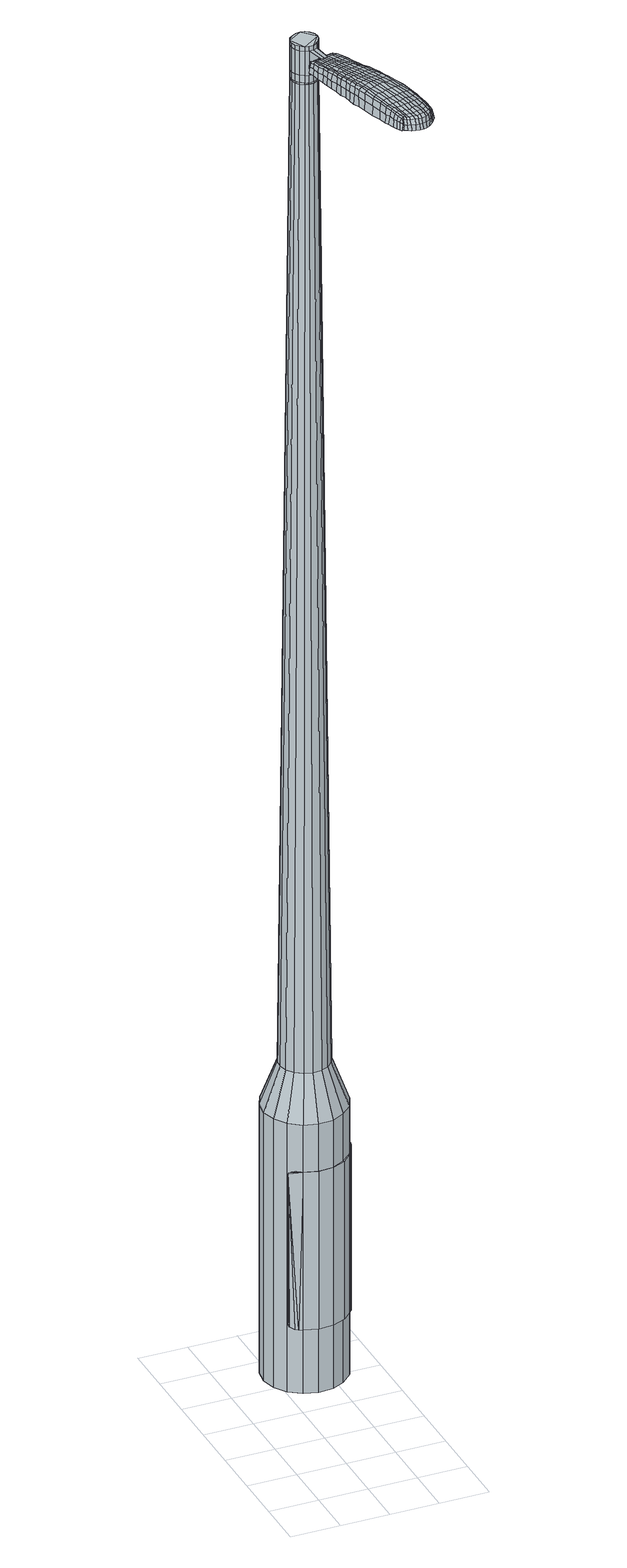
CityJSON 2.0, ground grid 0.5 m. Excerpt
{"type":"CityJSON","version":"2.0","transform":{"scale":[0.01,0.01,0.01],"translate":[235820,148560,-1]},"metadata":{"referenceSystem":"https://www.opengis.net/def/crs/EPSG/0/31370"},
"CityObjects":{
"object1":{"type":"GenericCityObject","attributes":{"cluster":6,"mean_distance_to_centroid":0.295,"new_centroid_x":235820.8,"new_centroid_y":148562.21,"mean_distance_to_camera":8.89,"H1":30.77,"H2":26.36,"Z_final":111.15,"cluster2":-1,"proj_x":235816.32,"proj_y":148563.37,"id_line":62647,"bearing_l":14.58,"distance":4.63,"orientation":"right","G_obj":284.58},"geometry":[{"type":"MultiSurface","lod":"2","boundaries":[[[0,1,2,3]],[[1,4,5,2]],[[4,6,7,5]],[[6,8,9,7]],[[8,10,11,9]],[[10,12,13,11]],[[12,14,15,13]],[[14,16,17,15]],[[16,18,19,17]],[[18,20,21,19]],[[20,22,23,21]],[[22,24,25,23]],[[24,26,27,25]],[[26,28,29,27]],[[28,30,31,29]],[[30,32,33,31]],[[32,34,35,33]],[[34,0,3,35]],[[36,37,38,39]],[[38,40,41,42]],[[41,43,42]],[[42,44,45,46]],[[45,47,46]],[[46,48,49,50]],[[49,51,50]],[[42,46,50,38]],[[50,52,39,38]],[[53,36,39]],[[2,5,7,35]],[[7,9,11,15]],[[11,13,15]],[[15,17,19,23]],[[19,21,23]],[[23,25,27,31]],[[27,29,31]],[[15,23,31,7]],[[31,33,35,7]],[[3,2,35]],[[1,0,54,55]],[[0,34,56,54]],[[34,32,57,56]],[[32,30,58,57]],[[30,28,59,58]],[[28,26,60,59]],[[26,24,61,60]],[[24,22,62,61]],[[22,20,63,62]],[[20,18,64,63]],[[18,16,65,64]],[[16,14,66,65]],[[14,12,67,66]],[[12,10,68,67]],[[10,8,69,68]],[[8,6,70,69]],[[6,4,71,70]],[[4,1,55,71]],[[55,54,72,73]],[[54,56,74,72]],[[56,57,75,74]],[[57,58,76,75]],[[58,59,77,76]],[[59,60,78,77]],[[60,61,79,78]],[[61,62,80,79]],[[62,63,81,80]],[[63,64,82,81]],[[64,65,83,82]],[[65,66,84,83]],[[66,67,85,84]],[[67,68,86,85]],[[68,69,87,86]],[[69,70,88,87]],[[70,71,89,88]],[[71,55,73,89]],[[90,91,92,93]],[[94,95,91,90]],[[75,96,95,94]],[[76,97,96,75]],[[98,99,97,76]],[[100,101,99,98]],[[102,103,101,100]],[[104,105,103,102]],[[106,107,105,104]],[[82,108,107,106]],[[83,109,108,82]],[[110,111,109,83]],[[112,113,111,110]],[[86,114,113,112]],[[115,116,114,86]],[[88,117,116,115]],[[118,119,117,88]],[[93,92,119,118]],[[120,121,122,123]],[[124,120,123,125]],[[126,124,125,127]],[[128,126,127,129]],[[130,128,129,131]],[[132,130,131,133]],[[134,132,133,135]],[[136,134,135,137]],[[138,136,137,139]],[[140,138,139,141]],[[142,140,141,143]],[[144,142,143,145]],[[146,144,145,147]],[[148,146,147,149]],[[150,148,149,151]],[[152,150,151,153]],[[73,72,90,93]],[[72,74,94,90]],[[74,75,94]],[[77,98,76]],[[77,78,100,98]],[[78,79,102,100]],[[79,80,104,102]],[[80,81,106,104]],[[81,82,106]],[[84,110,83]],[[84,85,112,110]],[[85,86,112]],[[87,115,86]],[[87,88,115]],[[89,118,88]],[[89,73,93,118]],[[154,155,92,91]],[[155,156,119,92]],[[156,117,119]],[[157,116,117]],[[157,114,116]],[[158,113,114]],[[158,159,111,113]],[[159,109,111]],[[160,107,108]],[[160,161,105,107]],[[161,162,103,105]],[[162,163,101,103]],[[163,164,99,101]],[[164,97,99]],[[165,95,96]],[[165,154,91,95]],[[39,52,152,166]],[[155,154,167,153]],[[53,39,166,121]],[[154,165,122,167]],[[36,53,121,120]],[[165,96,123,122]],[[37,36,120,124]],[[96,97,125,123]],[[38,37,124,126]],[[97,164,127,125]],[[40,38,126,128]],[[164,163,129,127]],[[41,40,128,130]],[[163,162,131,129]],[[43,41,130,132]],[[162,161,133,131]],[[42,43,132,134]],[[161,160,135,133]],[[44,42,134,136]],[[160,108,137,135]],[[45,44,136,138]],[[108,109,139,137]],[[47,45,138,140]],[[109,159,141,139]],[[46,47,140,142]],[[159,158,143,141]],[[48,46,142,144]],[[158,114,145,143]],[[49,48,144,146]],[[114,157,147,145]],[[51,49,146,148]],[[157,117,149,147]],[[50,51,148,150]],[[117,156,151,149]],[[52,50,150,152]],[[156,155,153,151]],[[152,153,168,169]],[[153,167,170,168]],[[167,122,171,170]],[[122,121,172,171]],[[121,166,173,172]],[[166,152,169,173]],[[174,175,176,177]],[[178,174,177,179]],[[174,178,180,181]],[[175,174,181,182]],[[183,184,185,186]],[[187,183,186,188]],[[183,187,189,190]],[[184,183,190,191]],[[192,193,194,195]],[[196,192,195,197]],[[192,196,198,199]],[[193,192,199,200]],[[201,202,203,204]],[[205,201,204,206]],[[201,205,207,208]],[[202,201,208,209]],[[210,211,212,213]],[[214,210,213,215]],[[210,214,216,217]],[[211,210,217,218]],[[219,220,221,222]],[[223,219,222,224]],[[219,223,225,226]],[[220,219,226,227]],[[228,229,230,231]],[[220,228,231,221]],[[228,220,227,232]],[[229,228,232,233]],[[234,235,236,237]],[[229,234,237,230]],[[234,229,233,238]],[[235,234,238,239]],[[240,178,179,241]],[[235,240,241,236]],[[240,235,239,242]],[[178,240,242,180]],[[243,244,245,246]],[[247,243,246,248]],[[243,247,249,250]],[[244,243,250,251]],[[252,253,254,255]],[[244,252,255,245]],[[252,244,251,256]],[[253,252,256,257]],[[258,259,260,261]],[[253,258,261,254]],[[258,253,257,262]],[[259,258,262,263]],[[264,265,266,267]],[[259,264,267,260]],[[264,259,263,268]],[[265,264,268,269]],[[270,175,182,271]],[[265,270,271,266]],[[270,265,269,272]],[[175,270,272,176]],[[273,274,275,276]],[[277,273,276,278]],[[273,277,279,280]],[[274,273,280,281]],[[282,283,284,285]],[[274,282,285,275]],[[282,274,281,286]],[[283,282,286,287]],[[288,289,290,291]],[[283,288,291,284]],[[288,283,287,292]],[[289,288,292,293]],[[294,187,188,295]],[[289,294,295,290]],[[294,289,293,296]],[[187,294,296,189]],[[297,298,299,300]],[[301,297,300,302]],[[297,301,303,304]],[[298,297,304,305]],[[306,307,308,309]],[[298,306,309,299]],[[306,298,305,310]],[[307,306,310,311]],[[312,313,314,315]],[[307,312,315,308]],[[312,307,311,316]],[[313,312,316,317]],[[318,319,320,321]],[[313,318,321,314]],[[318,313,317,322]],[[319,318,322,323]],[[324,184,191,325]],[[319,324,325,320]],[[324,319,323,326]],[[184,324,326,185]],[[327,213,212,328]],[[329,327,328,330]],[[327,329,331,332]],[[213,327,332,215]],[[333,329,330,334]],[[335,333,334,336]],[[333,335,337,338]],[[329,333,338,331]],[[339,335,336,340]],[[341,339,340,342]],[[339,341,343,344]],[[335,339,344,337]],[[345,341,342,346]],[[347,345,346,348]],[[345,347,349,350]],[[341,345,350,343]],[[351,347,348,352]],[[202,351,352,203]],[[351,202,209,353]],[[347,351,353,349]],[[354,355,200,199]],[[356,354,199,198]],[[354,356,357,358]],[[355,354,358,359]],[[360,361,359,358]],[[362,360,358,357]],[[360,362,363,364]],[[361,360,364,365]],[[366,367,365,364]],[[368,366,364,363]],[[366,368,369,370]],[[367,366,370,371]],[[372,373,371,370]],[[374,372,370,369]],[[372,374,207,205]],[[373,372,205,206]],[[375,376,377,378]],[[277,375,378,279]],[[375,277,278,379]],[[376,375,379,380]],[[381,196,197,382]],[[376,381,382,377]],[[381,376,380,383]],[[196,381,383,198]],[[384,385,386,387]],[[223,384,387,225]],[[384,223,224,388]],[[385,384,388,389]],[[390,391,392,393]],[[385,390,393,386]],[[390,385,389,394]],[[391,390,394,395]],[[396,193,200,397]],[[391,396,397,392]],[[396,391,395,398]],[[193,396,398,194]],[[399,400,401,402]],[[181,399,402,182]],[[399,181,180,403]],[[400,399,403,404]],[[405,406,407,408]],[[400,405,408,401]],[[405,400,404,409]],[[406,405,409,410]],[[411,204,203,412]],[[406,411,412,407]],[[411,406,410,413]],[[204,411,413,206]],[[414,415,416,417]],[[186,414,417,188]],[[414,186,185,418]],[[415,414,418,419]],[[420,208,207,421]],[[415,420,421,416]],[[420,415,419,422]],[[208,420,422,209]],[[423,424,425,426]],[[301,423,426,303]],[[423,301,302,427]],[[424,423,427,428]],[[429,214,215,430]],[[424,429,430,425]],[[429,424,428,431]],[[214,429,431,216]],[[432,433,434,435]],[[247,432,435,249]],[[432,247,248,436]],[[433,432,436,437]],[[438,439,440,441]],[[433,438,441,434]],[[438,433,437,442]],[[439,438,442,443]],[[444,211,218,445]],[[439,444,445,440]],[[444,439,443,446]],[[211,444,446,212]],[[447,448,437,436]],[[246,447,436,248]],[[447,246,245,449]],[[448,447,449,450]],[[451,452,443,442]],[[448,451,442,437]],[[451,448,450,453]],[[452,451,453,454]],[[455,328,212,446]],[[452,455,446,443]],[[455,452,454,456]],[[328,455,456,330]],[[457,458,459,460]],[[304,457,460,305]],[[457,304,303,426]],[[458,457,426,425]],[[461,332,331,462]],[[458,461,462,459]],[[461,458,425,430]],[[332,461,430,215]],[[463,464,450,449]],[[255,463,449,245]],[[463,255,254,465]],[[464,463,465,466]],[[467,468,454,453]],[[464,467,453,450]],[[467,464,466,469]],[[468,467,469,470]],[[471,334,330,456]],[[468,471,456,454]],[[471,468,470,472]],[[334,471,472,336]],[[473,474,475,476]],[[310,473,476,311]],[[473,310,305,460]],[[474,473,460,459]],[[477,338,337,478]],[[474,477,478,475]],[[477,474,459,462]],[[338,477,462,331]],[[479,480,466,465]],[[261,479,465,254]],[[479,261,260,481]],[[480,479,481,482]],[[483,484,470,469]],[[480,483,469,466]],[[483,480,482,485]],[[484,483,485,486]],[[487,340,336,472]],[[484,487,472,470]],[[487,484,486,488]],[[340,487,488,342]],[[489,490,491,492]],[[316,489,492,317]],[[489,316,311,476]],[[490,489,476,475]],[[493,344,343,494]],[[490,493,494,491]],[[493,490,475,478]],[[344,493,478,337]],[[495,496,482,481]],[[267,495,481,260]],[[495,267,266,497]],[[496,495,497,498]],[[499,500,486,485]],[[496,499,485,482]],[[499,496,498,501]],[[500,499,501,502]],[[503,346,342,488]],[[500,503,488,486]],[[503,500,502,504]],[[346,503,504,348]],[[505,506,507,508]],[[322,505,508,323]],[[505,322,317,492]],[[506,505,492,491]],[[509,350,349,510]],[[506,509,510,507]],[[509,506,491,494]],[[350,509,494,343]],[[511,512,498,497]],[[271,511,497,266]],[[511,271,182,402]],[[512,511,402,401]],[[513,514,502,501]],[[512,513,501,498]],[[513,512,401,408]],[[514,513,408,407]],[[515,352,348,504]],[[514,515,504,502]],[[515,514,407,412]],[[352,515,412,203]],[[516,517,419,418]],[[326,516,418,185]],[[516,326,323,508]],[[517,516,508,507]],[[518,353,209,422]],[[517,518,422,419]],[[518,517,507,510]],[[353,518,510,349]],[[519,520,380,379]],[[276,519,379,278]],[[519,276,275,521]],[[520,519,521,522]],[[523,356,198,383]],[[520,523,383,380]],[[523,520,522,524]],[[356,523,524,357]],[[525,526,527,528]],[[226,525,528,227]],[[525,226,225,387]],[[526,525,387,386]],[[529,530,531,532]],[[526,529,532,527]],[[529,526,386,393]],[[530,529,393,392]],[[533,355,359,534]],[[530,533,534,531]],[[533,530,392,397]],[[355,533,397,200]],[[535,536,522,521]],[[285,535,521,275]],[[535,285,284,537]],[[536,535,537,538]],[[539,362,357,524]],[[536,539,524,522]],[[539,536,538,540]],[[362,539,540,363]],[[541,542,543,544]],[[232,541,544,233]],[[541,232,227,528]],[[542,541,528,527]],[[545,546,547,548]],[[542,545,548,543]],[[545,542,527,532]],[[546,545,532,531]],[[549,361,365,550]],[[546,549,550,547]],[[549,546,531,534]],[[361,549,534,359]],[[551,552,538,537]],[[291,551,537,284]],[[551,291,290,553]],[[552,551,553,554]],[[555,368,363,540]],[[552,555,540,538]],[[555,552,554,556]],[[368,555,556,369]],[[557,558,559,560]],[[238,557,560,239]],[[557,238,233,544]],[[558,557,544,543]],[[561,562,563,564]],[[558,561,564,559]],[[561,558,543,548]],[[562,561,548,547]],[[565,367,371,566]],[[562,565,566,563]],[[565,562,547,550]],[[367,565,550,365]],[[567,568,554,553]],[[295,567,553,290]],[[567,295,188,417]],[[568,567,417,416]],[[569,374,369,556]],[[568,569,556,554]],[[569,568,416,421]],[[374,569,421,207]],[[570,571,404,403]],[[242,570,403,180]],[[570,242,239,560]],[[571,570,560,559]],[[572,573,410,409]],[[571,572,409,404]],[[572,571,559,564]],[[573,572,564,563]],[[574,373,206,413]],[[573,574,413,410]],[[574,573,563,566]],[[373,574,566,371]],[[575,576,577,578]],[[578,577,579,580]],[[581,579,577,582]],[[582,577,576,583]],[[584,585,586,587]],[[587,586,588,589]],[[590,588,586,591]],[[591,586,585,592]],[[593,594,595,596]],[[596,595,597,598]],[[599,597,595,600]],[[600,595,594,601]],[[602,603,604,605]],[[605,604,606,607]],[[608,606,604,609]],[[609,604,603,610]],[[611,612,613,614]],[[614,613,615,616]],[[617,615,613,618]],[[618,613,612,619]],[[620,621,622,623]],[[623,622,624,625]],[[626,624,622,627]],[[627,622,621,628]],[[629,630,631,632]],[[632,631,621,620]],[[628,621,631,633]],[[633,631,630,634]],[[635,636,637,638]],[[638,637,630,629]],[[634,630,637,639]],[[639,637,636,640]],[[580,579,641,642]],[[642,641,636,635]],[[640,636,641,643]],[[643,641,579,581]],[[644,645,646,647]],[[647,646,648,649]],[[650,648,646,651]],[[651,646,645,652]],[[653,654,655,656]],[[656,655,645,644]],[[652,645,655,657]],[[657,655,654,658]],[[659,660,661,662]],[[662,661,654,653]],[[658,654,661,663]],[[663,661,660,664]],[[665,666,667,668]],[[668,667,660,659]],[[664,660,667,669]],[[669,667,666,670]],[[583,576,671,672]],[[672,671,666,665]],[[670,666,671,673]],[[673,671,576,575]],[[674,675,676,677]],[[677,676,678,679]],[[680,678,676,681]],[[681,676,675,682]],[[683,684,685,686]],[[686,685,675,674]],[[682,675,685,687]],[[687,685,684,688]],[[689,690,691,692]],[[692,691,684,683]],[[688,684,691,693]],[[693,691,690,694]],[[589,588,695,696]],[[696,695,690,689]],[[694,690,695,697]],[[697,695,588,590]],[[698,699,700,701]],[[701,700,702,703]],[[704,702,700,705]],[[705,700,699,706]],[[707,708,709,710]],[[710,709,699,698]],[[706,699,709,711]],[[711,709,708,712]],[[713,714,715,716]],[[716,715,708,707]],[[712,708,715,717]],[[717,715,714,718]],[[719,720,721,722]],[[722,721,714,713]],[[718,714,721,723]],[[723,721,720,724]],[[592,585,725,726]],[[726,725,720,719]],[[724,720,725,727]],[[727,725,585,584]],[[611,614,728,729]],[[729,728,730,731]],[[732,730,728,172]],[[172,728,614,616]],[[731,730,733,734]],[[734,733,735,736]],[[737,735,733,738]],[[738,733,730,732]],[[736,735,739,740]],[[740,739,741,742]],[[743,741,739,744]],[[744,739,735,737]],[[742,741,745,746]],[[746,745,747,748]],[[749,747,745,750]],[[750,745,741,743]],[[748,747,751,752]],[[752,751,603,602]],[[610,603,751,753]],[[753,751,747,749]],[[601,754,755,600]],[[600,755,756,599]],[[757,756,755,758]],[[758,755,754,759]],[[759,760,761,758]],[[758,761,762,757]],[[763,762,761,764]],[[764,761,760,765]],[[765,766,767,764]],[[764,767,768,763]],[[769,768,767,770]],[[770,767,766,771]],[[771,772,773,770]],[[770,773,774,769]],[[608,774,773,606]],[[606,773,772,607]],[[775,776,777,778]],[[778,777,678,680]],[[679,678,777,779]],[[779,777,776,780]],[[598,597,781,782]],[[782,781,776,775]],[[780,776,781,783]],[[783,781,597,599]],[[784,785,786,787]],[[787,786,624,626]],[[625,624,786,788]],[[788,786,785,789]],[[790,791,792,793]],[[793,792,785,784]],[[789,785,792,794]],[[794,792,791,795]],[[601,594,796,797]],[[797,796,791,790]],[[795,791,796,798]],[[798,796,594,593]],[[799,800,801,802]],[[802,801,582,583]],[[581,582,801,803]],[[803,801,800,804]],[[805,806,807,808]],[[808,807,800,799]],[[804,800,807,809]],[[809,807,806,810]],[[602,605,811,812]],[[812,811,806,805]],[[810,806,811,813]],[[813,811,605,607]],[[814,815,816,817]],[[817,816,587,589]],[[584,587,816,818]],[[818,816,815,819]],[[608,609,820,821]],[[821,820,815,814]],[[819,815,820,822]],[[822,820,609,610]],[[823,824,702,825]],[[825,702,704]],[[703,702,826]],[[826,702,824,827]],[[616,615,828,829]],[[829,828,824,823]],[[827,824,828,830]],[[830,828,615,617]],[[831,832,833,834]],[[834,833,648,650]],[[649,648,833,835]],[[833,832,835]],[[836,837,838,839]],[[839,838,832,831]],[[835,832,838,840]],[[840,838,837,841]],[[619,612,842,843]],[[843,842,837,836]],[[841,837,842,844]],[[844,842,612,611]],[[845,846,835]],[[835,846,647,649]],[[644,647,846,847]],[[847,846,845,848]],[[841,849,850,840]],[[840,850,845,835]],[[848,845,850,851]],[[851,850,849,852]],[[611,729,169,844]],[[844,169,849,841]],[[852,849,169,853]],[[853,169,729,731]],[[854,855,856,857]],[[857,856,705,706]],[[704,705,856,825]],[[825,856,855,823]],[[732,172,858,859]],[[859,858,855,854]],[[823,855,858,829]],[[829,858,172,616]],[[848,860,861,847]],[[847,861,656,644]],[[653,656,861,862]],[[862,861,860,863]],[[852,864,865,851]],[[851,865,860,848]],[[863,860,865,866]],[[866,865,864,867]],[[731,734,868,853]],[[853,868,864,852]],[[867,864,868,869]],[[869,868,734,736]],[[870,871,872,873]],[[873,872,711,712]],[[706,711,872,857]],[[857,872,871,854]],[[737,738,874,875]],[[875,874,871,870]],[[854,871,874,859]],[[859,874,738,732]],[[863,876,877,862]],[[862,877,662,653]],[[659,662,877,878]],[[878,877,876,879]],[[867,880,881,866]],[[866,881,876,863]],[[879,876,881,882]],[[882,881,880,883]],[[736,740,884,869]],[[869,884,880,867]],[[883,880,884,885]],[[885,884,740,742]],[[886,887,888,889]],[[889,888,717,718]],[[712,717,888,873]],[[873,888,887,870]],[[743,744,890,891]],[[891,890,887,886]],[[870,887,890,875]],[[875,890,744,737]],[[879,892,893,878]],[[878,893,668,659]],[[665,668,893,894]],[[894,893,892,895]],[[883,896,897,882]],[[882,897,892,879]],[[895,892,897,898]],[[898,897,896,899]],[[742,746,900,885]],[[885,900,896,883]],[[899,896,900,901]],[[901,900,746,748]],[[902,903,904,905]],[[905,904,723,724]],[[718,723,904,889]],[[889,904,903,886]],[[749,750,906,907]],[[907,906,903,902]],[[886,903,906,891]],[[891,906,750,743]],[[895,908,909,894]],[[894,909,672,665]],[[583,672,909,802]],[[802,909,908,799]],[[899,910,911,898]],[[898,911,908,895]],[[799,908,911,808]],[[808,911,910,805]],[[748,752,912,901]],[[901,912,910,899]],[[805,910,912,812]],[[812,912,752,602]],[[819,913,914,818]],[[818,914,727,584]],[[724,727,914,905]],[[905,914,913,902]],[[610,753,915,822]],[[822,915,913,819]],[[902,913,915,907]],[[907,915,753,749]],[[780,916,917,779]],[[779,917,677,679]],[[674,677,917,918]],[[918,917,916,919]],[[599,756,920,783]],[[783,920,916,780]],[[919,916,920,921]],[[921,920,756,757]],[[922,923,924,925]],[[925,924,627,628]],[[626,627,924,787]],[[787,924,923,784]],[[926,927,928,929]],[[929,928,923,922]],[[784,923,928,793]],[[793,928,927,790]],[[759,754,930,931]],[[931,930,927,926]],[[790,927,930,797]],[[797,930,754,601]],[[919,932,933,918]],[[918,933,686,674]],[[683,686,933,934]],[[934,933,932,935]],[[757,762,936,921]],[[921,936,932,919]],[[935,932,936,937]],[[937,936,762,763]],[[938,939,940,941]],[[941,940,633,634]],[[628,633,940,925]],[[925,940,939,922]],[[942,943,944,945]],[[945,944,939,938]],[[922,939,944,929]],[[929,944,943,926]],[[765,760,946,947]],[[947,946,943,942]],[[926,943,946,931]],[[931,946,760,759]],[[935,948,949,934]],[[934,949,692,683]],[[689,692,949,950]],[[950,949,948,951]],[[763,768,952,937]],[[937,952,948,935]],[[951,948,952,953]],[[953,952,768,769]],[[954,955,956,957]],[[957,956,639,640]],[[634,639,956,941]],[[941,956,955,938]],[[958,959,960,961]],[[961,960,955,954]],[[938,955,960,945]],[[945,960,959,942]],[[771,766,962,963]],[[963,962,959,958]],[[942,959,962,947]],[[947,962,766,765]],[[951,964,965,950]],[[950,965,696,689]],[[589,696,965,817]],[[817,965,964,814]],[[769,774,966,953]],[[953,966,964,951]],[[814,964,966,821]],[[821,966,774,608]],[[804,967,968,803]],[[803,968,643,581]],[[640,643,968,957]],[[957,968,967,954]],[[810,969,970,809]],[[809,970,967,804]],[[954,967,970,961]],[[961,970,969,958]],[[607,772,971,813]],[[813,971,969,810]],[[958,969,971,963]],[[963,971,772,771]],[[575,578,177,176]],[[578,580,179,177]],[[590,591,190,189]],[[591,592,191,190]],[[593,596,195,194]],[[596,598,197,195]],[[617,618,217,216]],[[618,619,218,217]],[[620,623,222,221]],[[623,625,224,222]],[[629,632,231,230]],[[632,620,221,231]],[[635,638,237,236]],[[638,629,230,237]],[[580,642,241,179]],[[642,635,236,241]],[[650,651,250,249]],[[651,652,251,250]],[[652,657,256,251]],[[657,658,257,256]],[[658,663,262,257]],[[663,664,263,262]],[[664,669,268,263]],[[669,670,269,268]],[[670,673,272,269]],[[673,575,176,272]],[[680,681,280,279]],[[681,682,281,280]],[[682,687,286,281]],[[687,688,287,286]],[[688,693,292,287]],[[693,694,293,292]],[[694,697,296,293]],[[697,590,189,296]],[[698,701,300,299]],[[701,703,302,300]],[[707,710,309,308]],[[710,698,299,309]],[[713,716,315,314]],[[716,707,308,315]],[[719,722,321,320]],[[722,713,314,321]],[[592,726,325,191]],[[726,719,320,325]],[[775,778,378,377]],[[778,680,279,378]],[[598,782,382,197]],[[782,775,377,382]],[[625,788,388,224]],[[788,789,389,388]],[[789,794,394,389]],[[794,795,395,394]],[[795,798,398,395]],[[798,593,194,398]],[[703,826,427,302]],[[826,827,428,427]],[[827,830,431,428]],[[830,617,216,431]],[[831,834,435,434]],[[834,650,249,435]],[[836,839,441,440]],[[839,831,434,441]],[[619,843,445,218]],[[843,836,440,445]],[[972,973,974,975]],[[976,977,975,974]],[[978,979,980,981]],[[982,983,984,985]],[[973,986,987,974]],[[988,976,974,987]],[[989,978,981,990]],[[991,992,983,982]],[[986,993,994,987]],[[994,995,988,987]],[[996,989,990,997]],[[998,992,991,999]],[[993,1000,1001,994]],[[1001,1002,995,994]],[[1003,996,997,1004]],[[1005,998,999,1006]],[[1007,1008,1009,1010]],[[1011,1012,1008,1007]],[[1011,1013,1014,1012]],[[1013,1015,1016,1014]],[[1017,1018,1019,1020]],[[1021,1022,1018,1017]],[[1023,1024,1022,1021]],[[1025,1026,1024,1023]],[[1020,1009,1008,1017]],[[1017,1008,1012,1021]],[[1012,1014,1023,1021]],[[1014,1016,1025,1023]],[[981,980,977,976]],[[990,981,976,988]],[[995,997,990,988]],[[1002,1004,997,995]],[[982,985,979,978]],[[991,982,978,989]],[[999,991,989,996]],[[1006,999,996,1003]],[[983,1007,1010,984]],[[992,1011,1007,983]],[[1013,1011,992,998]],[[1015,1013,998,1005]],[[1027,1028,1029,1030]],[[1029,1031,1032,1033]],[[1029,1033,1034,1035]],[[1029,1035,1030]],[[1036,1027,1030,1037]],[[1038,1037,1030,1039]],[[1040,1039,1030]],[[1041,1029,1028,1042]],[[1043,1041,1042,1044]],[[1045,1043,1044,1046]],[[1047,1045,1046,1048]],[[1049,1047,1048,1050]],[[1050,1051,1052,1053]],[[1050,1053,1054,1055]],[[1050,1055,1056,1057]],[[1056,1058,1059,1060]],[[1056,1060,1061,1062]],[[1056,1062,1057]],[[1050,1057,1049]],[[1063,1064,1028,1027]],[[1065,1066,1031,1029]],[[1067,1068,1040,1030]],[[1064,1069,1042,1028]],[[1070,1065,1029,1041]],[[1069,1071,1044,1042]],[[1072,1070,1041,1043]],[[1071,1073,1046,1044]],[[1074,1072,1043,1045]],[[1073,1075,1048,1046]],[[1076,1074,1045,1047]],[[1075,1077,1050,1048]],[[1078,1076,1047,1049]],[[1077,1079,1051,1050]],[[1080,1081,1058,1056]],[[1082,1078,1049,1057]],[[1052,1051,1079,1083]],[[1053,1052,1083,1084]],[[1054,1053,1084,1085]],[[1055,1054,1085,1086]],[[1056,1055,1086,1080]],[[1087,1063,1027,1036]],[[1088,1087,1036,1037]],[[1089,1088,1037,1038]],[[1090,1089,1038,1039]],[[1068,1090,1039,1040]],[[1032,1031,1066,1091]],[[1059,1058,1081,1092]],[[1033,1032,1091,1093]],[[1034,1033,1093,1094]],[[1035,1034,1094,1095]],[[1030,1035,1095,1067]],[[1060,1059,1092,1096]],[[1061,1060,1096,1097]],[[1062,1061,1097,1098]],[[1057,1062,1098,1082]]]}]}
},
"vertices":[
[93,178,384],[78,177,384],[78,177,96],[93,178,96],[64,181,384],[64,181,96],[52,190,384],[52,190,96],[44,202,384],[44,202,96],[40,216,384],[40,216,96],[42,231,384],[42,231,96],[48,244,384],[48,244,96],[58,254,384],[58,254,96],[72,260,384],[72,260,96],[86,262,384],[86,262,96],[100,258,384],[100,258,96],[112,249,384],[112,249,96],[121,237,384],[121,237,96],[124,223,384],[124,223,96],[123,208,384],[123,208,96],[117,195,384],[117,195,96],[106,185,384],[106,185,96],[93,212,1524],[95,216,1524],[96,220,1524],[86,206,1524],[95,225,1524],[92,229,1524],[84,233,1524],[88,232,1524],[79,232,1524],[75,230,1524],[69,223,1524],[71,227,1524],[69,218,1524],[70,214,1524],[77,207,1524],[73,210,1524],[81,206,1524],[90,208,1524],[89,195,429],[80,194,429],[97,199,429],[103,205,429],[107,213,429],[107,221,429],[105,230,429],[100,237,429],[93,242,429],[85,244,429],[76,244,429],[68,240,429],[62,234,429],[58,226,429],[57,217,429],[59,209,429],[64,202,429],[72,197,429],[86,206,1483],[81,206,1483],[90,208,1483],[93,212,1483],[95,216,1483],[96,220,1483],[95,225,1483],[92,229,1483],[88,232,1483],[84,233,1483],[79,232,1483],[75,230,1483],[71,227,1483],[69,223,1483],[69,218,1483],[70,214,1483],[73,210,1483],[77,207,1483],[86,207,1483],[86,207,1485],[81,207,1485],[81,207,1483],[90,209,1483],[90,209,1485],[93,212,1485],[95,216,1485],[95,220,1483],[95,220,1485],[94,225,1483],[94,225,1485],[91,228,1483],[91,228,1485],[88,231,1483],[88,231,1485],[84,232,1483],[84,232,1485],[79,232,1485],[75,230,1485],[72,227,1483],[72,227,1485],[70,223,1483],[70,223,1485],[69,218,1485],[71,214,1483],[71,214,1485],[73,210,1485],[77,208,1483],[77,208,1485],[93,212,1519],[90,208,1519],[90,208,1493],[93,212,1493],[95,216,1519],[95,216,1493],[96,220,1519],[96,220,1493],[95,225,1519],[95,225,1493],[92,229,1519],[92,229,1493],[88,232,1519],[88,232,1493],[84,233,1519],[84,233,1493],[79,232,1519],[79,232,1493],[75,230,1519],[75,230,1493],[71,227,1519],[71,227,1493],[69,223,1519],[69,223,1493],[69,218,1519],[69,218,1493],[70,214,1519],[70,214,1493],[73,210,1519],[73,210,1493],[77,207,1519],[77,207,1493],[81,206,1519],[81,206,1493],[86,206,1485],[81,206,1485],[77,207,1485],[70,214,1485],[69,223,1485],[71,227,1485],[84,233,1485],[88,232,1485],[92,229,1485],[95,225,1485],[96,220,1485],[90,208,1485],[86,206,1519],[86,206,1493],[87,187,1513],[87,187,1518],[90,188,1513],[94,189,1513],[94,189,1518],[90,188,1518],[90,112,1519],[89,119,1518],[87,117,1509],[89,110,1510],[92,103,1519],[91,102,1510],[93,105,1526],[91,113,1525],[90,120,1525],[127,121,1519],[125,128,1518],[124,128,1525],[126,122,1525],[130,113,1519],[128,113,1526],[132,112,1510],[129,120,1510],[127,127,1509],[129,46,1519],[125,45,1519],[126,44,1513],[129,45,1513],[133,48,1519],[133,47,1513],[132,49,1524],[129,47,1524],[125,46,1524],[110,117,1530],[108,125,1529],[105,124,1529],[107,117,1530],[113,109,1531],[109,108,1531],[116,110,1530],[114,118,1530],[112,125,1529],[90,195,1512],[87,195,1512],[88,194,1517],[90,194,1517],[93,196,1512],[93,195,1517],[93,195,1506],[90,195,1506],[87,194,1506],[106,55,1519],[105,58,1519],[104,56,1512],[105,53,1512],[108,53,1518],[107,51,1512],[108,53,1522],[108,55,1523],[106,58,1524],[103,62,1519],[102,68,1519],[100,66,1512],[102,61,1512],[105,63,1524],[103,68,1525],[100,73,1519],[98,81,1519],[97,79,1511],[99,72,1511],[101,74,1526],[99,82,1526],[95,92,1519],[94,90,1510],[96,93,1526],[76,184,1513],[77,177,1513],[78,178,1518],[77,185,1517],[75,190,1512],[76,189,1516],[74,189,1506],[75,183,1507],[76,175,1507],[79,169,1514],[80,162,1515],[81,163,1520],[80,170,1519],[78,168,1507],[79,161,1507],[81,155,1515],[83,147,1516],[84,148,1522],[83,156,1521],[80,153,1508],[82,146,1508],[84,140,1517],[86,133,1517],[87,134,1524],[85,141,1523],[83,138,1508],[85,131,1509],[87,126,1518],[88,127,1524],[86,124,1509],[141,63,1519],[141,66,1519],[139,66,1524],[140,63,1523],[141,60,1518],[140,61,1522],[143,60,1512],[143,62,1512],[142,66,1512],[140,71,1519],[139,77,1519],[138,77,1525],[139,71,1524],[142,70,1512],[141,76,1512],[138,83,1519],[136,90,1519],[134,91,1526],[136,83,1526],[139,82,1511],[138,89,1511],[133,101,1519],[131,102,1526],[135,101,1510],[105,192,1513],[107,184,1513],[109,184,1507],[106,191,1507],[103,197,1512],[104,196,1506],[102,196,1516],[104,192,1517],[106,185,1518],[110,177,1514],[112,170,1515],[114,169,1507],[111,177,1507],[108,178,1519],[111,170,1520],[114,163,1515],[117,156,1516],[118,155,1508],[116,162,1508],[113,163,1521],[115,156,1522],[119,149,1517],[121,142,1517],[123,141,1509],[121,148,1508],[117,149,1523],[119,142,1524],[123,135,1518],[125,134,1509],[122,135,1524],[91,189,1519],[89,188,1519],[93,182,1520],[91,181,1520],[96,183,1520],[94,190,1519],[95,175,1522],[93,174,1522],[97,167,1523],[94,167,1523],[100,168,1523],[98,175,1521],[99,160,1524],[96,160,1524],[101,153,1525],[98,152,1525],[104,154,1525],[102,161,1524],[103,146,1526],[100,145,1526],[105,139,1527],[102,138,1527],[108,140,1527],[106,147,1526],[106,132,1528],[103,131,1528],[110,133,1528],[128,50,1527],[124,49,1527],[131,52,1526],[130,56,1527],[127,55,1528],[123,54,1528],[125,61,1529],[121,60,1529],[129,62,1528],[127,69,1530],[123,68,1530],[120,67,1530],[121,75,1531],[118,74,1531],[125,76,1530],[123,85,1531],[119,84,1531],[116,83,1531],[116,96,1531],[112,95,1531],[120,97,1531],[141,58,1518],[139,55,1519],[140,55,1513],[142,58,1513],[140,59,1523],[138,57,1523],[136,51,1519],[137,51,1513],[136,53,1524],[109,51,1518],[111,49,1518],[111,50,1523],[109,52,1523],[108,50,1513],[111,48,1513],[114,47,1519],[118,45,1519],[118,47,1524],[114,49,1523],[114,46,1513],[118,45,1513],[122,45,1519],[121,46,1524],[122,44,1513],[93,114,1528],[95,114,1528],[93,121,1528],[91,121,1527],[95,105,1528],[97,105,1529],[97,114,1529],[101,115,1530],[99,122,1529],[96,122,1528],[99,106,1529],[103,106,1530],[104,116,1530],[102,123,1529],[106,107,1531],[124,122,1528],[122,121,1529],[124,112,1529],[127,113,1528],[122,128,1527],[120,128,1528],[118,120,1529],[121,111,1530],[116,127,1528],[101,198,1512],[99,198,1512],[99,197,1517],[101,197,1517],[102,198,1506],[100,197,1506],[96,197,1512],[96,196,1517],[97,196,1506],[75,192,1512],[77,192,1512],[77,191,1506],[75,191,1506],[76,191,1517],[78,191,1517],[79,193,1512],[82,193,1512],[82,193,1506],[79,192,1506],[80,192,1517],[83,192,1517],[85,194,1512],[85,193,1506],[85,193,1517],[78,186,1519],[79,186,1519],[79,178,1520],[81,179,1520],[81,187,1519],[84,187,1519],[83,179,1520],[86,180,1520],[86,188,1519],[88,181,1520],[103,192,1519],[101,191,1519],[103,184,1520],[105,185,1520],[98,191,1519],[100,183,1520],[81,171,1521],[82,171,1521],[82,164,1522],[84,164,1522],[85,172,1521],[87,173,1521],[86,165,1522],[89,165,1523],[90,173,1522],[92,166,1523],[107,178,1521],[105,177,1521],[107,170,1522],[109,170,1522],[102,176,1521],[104,169,1522],[84,156,1523],[86,157,1523],[85,149,1524],[87,150,1524],[88,157,1523],[91,158,1524],[90,150,1525],[92,151,1525],[93,159,1524],[95,152,1525],[111,163,1523],[109,163,1523],[111,156,1524],[113,156,1524],[106,162,1524],[108,155,1525],[87,142,1525],[89,142,1525],[88,135,1526],[90,135,1526],[91,143,1526],[94,144,1526],[93,136,1527],[96,137,1527],[97,144,1526],[99,137,1527],[116,149,1525],[114,149,1525],[116,142,1526],[118,142,1526],[110,148,1526],[112,141,1527],[90,128,1527],[92,128,1527],[94,129,1527],[97,129,1528],[100,130,1528],[120,135,1527],[118,135,1527],[114,134,1528],[139,61,1525],[138,59,1525],[138,65,1526],[137,63,1526],[135,55,1526],[134,59,1527],[109,54,1525],[111,53,1525],[110,56,1526],[108,58,1525],[114,51,1525],[117,50,1526],[116,54,1527],[112,55,1526],[121,49,1526],[119,53,1527],[138,70,1526],[136,68,1527],[136,76,1527],[135,74,1528],[133,65,1528],[131,72,1529],[106,63,1526],[108,62,1527],[106,68,1528],[104,68,1527],[111,60,1527],[114,60,1528],[112,66,1529],[109,67,1528],[118,59,1528],[116,66,1530],[135,82,1528],[133,81,1529],[133,90,1528],[131,89,1529],[130,79,1529],[127,87,1530],[102,74,1528],[104,74,1528],[102,82,1529],[100,82,1528],[107,73,1529],[111,73,1530],[108,82,1530],[105,82,1530],[114,73,1530],[112,82,1531],[130,102,1529],[128,101,1529],[124,99,1530],[97,93,1528],[99,94,1529],[102,94,1530],[106,94,1530],[109,95,1531],[89,117,1509],[91,119,1518],[92,112,1518],[91,110,1509],[94,104,1519],[93,102,1510],[95,105,1525],[93,113,1525],[92,120,1525],[122,128,1525],[124,127,1518],[126,121,1518],[124,121,1525],[128,112,1519],[126,113,1525],[130,111,1510],[127,120,1509],[125,126,1509],[125,46,1513],[125,47,1519],[128,48,1519],[128,47,1513],[131,50,1519],[132,49,1513],[131,51,1524],[128,49,1524],[125,48,1524],[105,123,1528],[108,124,1528],[110,117,1529],[107,116,1529],[113,108,1529],[109,108,1529],[116,109,1529],[114,118,1529],[112,125,1528],[88,192,1516],[88,193,1512],[90,193,1512],[90,192,1516],[93,194,1512],[93,193,1516],[94,193,1506],[91,192,1506],[88,192,1506],[106,57,1512],[107,59,1519],[108,56,1518],[107,54,1512],[109,54,1518],[108,53,1512],[110,55,1522],[109,56,1523],[108,59,1523],[102,67,1512],[103,68,1519],[105,63,1519],[104,62,1512],[106,64,1524],[105,69,1525],[98,80,1511],[100,81,1519],[102,74,1519],[101,72,1511],[103,75,1525],[101,82,1526],[97,92,1519],[96,91,1510],[98,94,1526],[80,178,1518],[79,177,1513],[78,184,1513],[78,185,1517],[77,189,1512],[78,189,1515],[76,188,1506],[77,183,1506],[78,176,1507],[83,163,1520],[82,162,1514],[80,170,1514],[81,171,1519],[80,168,1507],[81,161,1507],[86,149,1522],[85,148,1516],[83,155,1515],[84,156,1521],[82,153,1508],[84,146,1508],[89,134,1523],[88,133,1517],[86,140,1516],[87,141,1522],[85,139,1508],[87,132,1508],[89,126,1517],[90,127,1524],[88,124,1509],[137,66,1523],[139,66,1519],[139,63,1518],[138,63,1523],[139,61,1518],[138,61,1522],[141,60,1512],[141,62,1512],[140,65,1512],[136,77,1525],[137,76,1519],[138,71,1519],[137,71,1524],[140,70,1512],[139,76,1512],[132,90,1526],[134,90,1519],[136,82,1519],[134,83,1525],[138,81,1511],[136,89,1511],[131,101,1519],[129,101,1526],[133,100,1510],[107,183,1507],[105,184,1513],[103,191,1513],[104,190,1506],[101,196,1512],[103,195,1506],[101,195,1515],[102,191,1517],[104,184,1518],[112,169,1507],[110,169,1514],[108,177,1514],[109,176,1507],[106,177,1519],[109,170,1520],[116,154,1508],[115,155,1516],[112,162,1515],[114,162,1508],[111,163,1521],[113,156,1522],[121,140,1508],[119,141,1517],[117,148,1516],[119,147,1508],[115,149,1522],[118,142,1523],[121,134,1517],[123,133,1509],[120,135,1524],[92,188,1518],[89,187,1518],[93,181,1519],[91,181,1519],[96,182,1519],[95,174,1520],[93,173,1520],[97,167,1521],[95,166,1521],[100,168,1521],[98,175,1520],[99,160,1523],[96,159,1523],[101,152,1524],[98,152,1524],[104,153,1524],[102,160,1523],[103,145,1525],[100,145,1525],[105,138,1526],[102,137,1526],[108,139,1526],[106,146,1525],[107,131,1527],[104,130,1527],[110,132,1527],[124,51,1526],[127,51,1526],[130,53,1525],[130,57,1526],[126,55,1526],[123,54,1526],[121,61,1528],[125,61,1528],[128,63,1527],[127,70,1528],[123,68,1529],[120,67,1529],[118,74,1530],[121,75,1530],[125,77,1529],[123,85,1530],[119,84,1530],[116,83,1530],[113,95,1530],[116,96,1530],[119,97,1530],[139,56,1513],[138,57,1518],[139,59,1518],[140,59,1512],[138,60,1523],[137,58,1523],[135,53,1519],[135,52,1513],[134,54,1523],[112,52,1523],[112,51,1518],[110,52,1518],[111,54,1523],[109,51,1512],[111,50,1512],[118,49,1523],[118,48,1519],[115,49,1519],[115,50,1523],[115,48,1513],[118,47,1513],[122,47,1519],[121,48,1524],[122,46,1513],[94,121,1527],[95,114,1527],[94,114,1527],[93,121,1526],[96,105,1527],[97,105,1528],[99,122,1528],[101,115,1528],[98,114,1528],[96,121,1527],[100,106,1528],[103,106,1529],[104,116,1529],[102,123,1528],[106,107,1529],[124,112,1528],[121,120,1527],[123,121,1527],[125,113,1527],[121,128,1526],[119,127,1527],[118,119,1528],[120,111,1528],[116,126,1527],[100,195,1516],[100,196,1512],[101,195,1516],[102,196,1506],[101,195,1506],[97,195,1512],[97,194,1516],[97,194,1506],[77,189,1506],[78,190,1512],[77,190,1512],[76,189,1506],[78,189,1516],[82,190,1506],[83,191,1512],[80,191,1512],[80,190,1506],[81,190,1516],[83,190,1516],[85,192,1512],[85,191,1506],[86,191,1516],[80,185,1518],[79,185,1518],[80,178,1519],[81,178,1519],[84,186,1518],[82,186,1518],[83,179,1519],[86,179,1519],[88,180,1519],[103,184,1519],[101,190,1518],[102,191,1518],[104,184,1519],[98,190,1518],[100,183,1519],[83,171,1520],[82,171,1520],[84,163,1521],[84,164,1521],[88,172,1520],[85,171,1520],[87,164,1521],[89,165,1521],[90,173,1520],[92,166,1521],[107,169,1521],[105,176,1520],[106,177,1520],[108,170,1521],[102,176,1520],[104,168,1521],[86,156,1522],[85,156,1522],[87,149,1523],[88,149,1523],[91,158,1522],[88,157,1522],[90,150,1523],[93,150,1524],[94,158,1523],[95,151,1524],[111,155,1523],[109,162,1522],[110,163,1522],[112,155,1523],[106,161,1522],[108,154,1523],[89,142,1524],[88,142,1524],[90,135,1525],[91,135,1525],[94,143,1525],[92,143,1524],[93,135,1525],[96,136,1526],[97,144,1525],[99,137,1526],[115,141,1525],[113,148,1524],[115,148,1524],[117,141,1525],[110,147,1524],[112,140,1525],[92,128,1526],[91,128,1526],[98,129,1527],[95,128,1526],[101,130,1527],[117,134,1526],[119,135,1526],[114,133,1526],[136,60,1524],[137,62,1524],[137,65,1525],[136,63,1525],[134,56,1525],[133,60,1525],[110,57,1525],[112,54,1524],[110,56,1524],[109,59,1525],[116,55,1526],[118,51,1525],[114,52,1524],[113,56,1525],[121,51,1525],[120,54,1526],[135,69,1526],[136,70,1526],[135,76,1526],[134,75,1527],[132,66,1526],[130,72,1527],[107,68,1527],[109,62,1526],[107,63,1526],[106,69,1526],[113,67,1528],[115,60,1527],[111,61,1526],[110,68,1527],[118,60,1527],[116,67,1528],[132,81,1527],[134,82,1527],[132,90,1527],[130,89,1528],[129,79,1528],[127,87,1529],[103,82,1528],[105,74,1527],[104,75,1527],[102,83,1527],[109,82,1529],[111,74,1529],[108,74,1528],[106,82,1528],[114,74,1529],[112,82,1530],[127,100,1528],[129,101,1528],[123,99,1529],[100,94,1528],[99,94,1528],[106,94,1529],[103,94,1529],[109,95,1530],[76,189,1508],[83,190,1508],[90,159,1509],[82,157,1509],[94,138,1510],[86,135,1510],[104,99,1512],[95,97,1512],[90,114,1511],[99,117,1511],[108,82,1513],[112,69,1514],[103,67,1514],[99,79,1513],[89,192,1508],[97,161,1509],[103,140,1510],[113,101,1512],[108,119,1511],[117,84,1513],[121,71,1514],[96,194,1508],[105,163,1509],[111,142,1510],[122,104,1512],[117,121,1511],[129,73,1514],[126,86,1513],[102,196,1508],[113,165,1509],[119,144,1510],[131,106,1512],[126,124,1511],[138,75,1514],[135,89,1513],[116,56,1514],[118,52,1514],[111,50,1514],[108,54,1514],[124,58,1514],[125,53,1514],[132,60,1514],[132,55,1514],[140,62,1514],[139,57,1514],[122,48,1515],[126,46,1515],[125,45,1515],[118,47,1515],[126,49,1515],[127,46,1515],[131,50,1515],[128,46,1515],[135,51,1515],[129,46,1515],[125,211,334],[124,207,334],[124,207,165],[126,221,171],[125,211,165],[125,215,165],[125,217,166],[126,219,167],[126,221,169],[125,215,334],[125,217,333],[126,219,332],[126,221,331],[126,221,328],[118,194,165],[118,194,334],[107,183,165],[107,183,334],[93,177,165],[93,177,334],[78,176,165],[78,176,334],[64,180,165],[64,180,334],[60,182,334],[57,184,334],[55,186,333],[53,187,332],[52,188,331],[52,188,328],[60,182,165],[52,188,171],[52,188,169],[53,187,167],[55,186,166],[57,184,165],[122,211,334],[121,207,334],[121,207,165],[122,211,165],[123,221,171],[123,221,328],[115,195,334],[115,195,165],[105,186,334],[105,186,165],[92,180,334],[92,180,165],[79,179,334],[79,179,165],[65,182,334],[65,182,165],[62,184,334],[53,190,328],[53,190,171],[62,184,165],[59,186,334],[56,188,333],[55,189,332],[54,190,331],[122,215,334],[122,218,333],[123,220,332],[123,221,331],[122,215,165],[54,190,169],[122,218,166],[123,220,167],[123,221,169],[55,189,167],[56,188,166],[59,186,165]
]}
